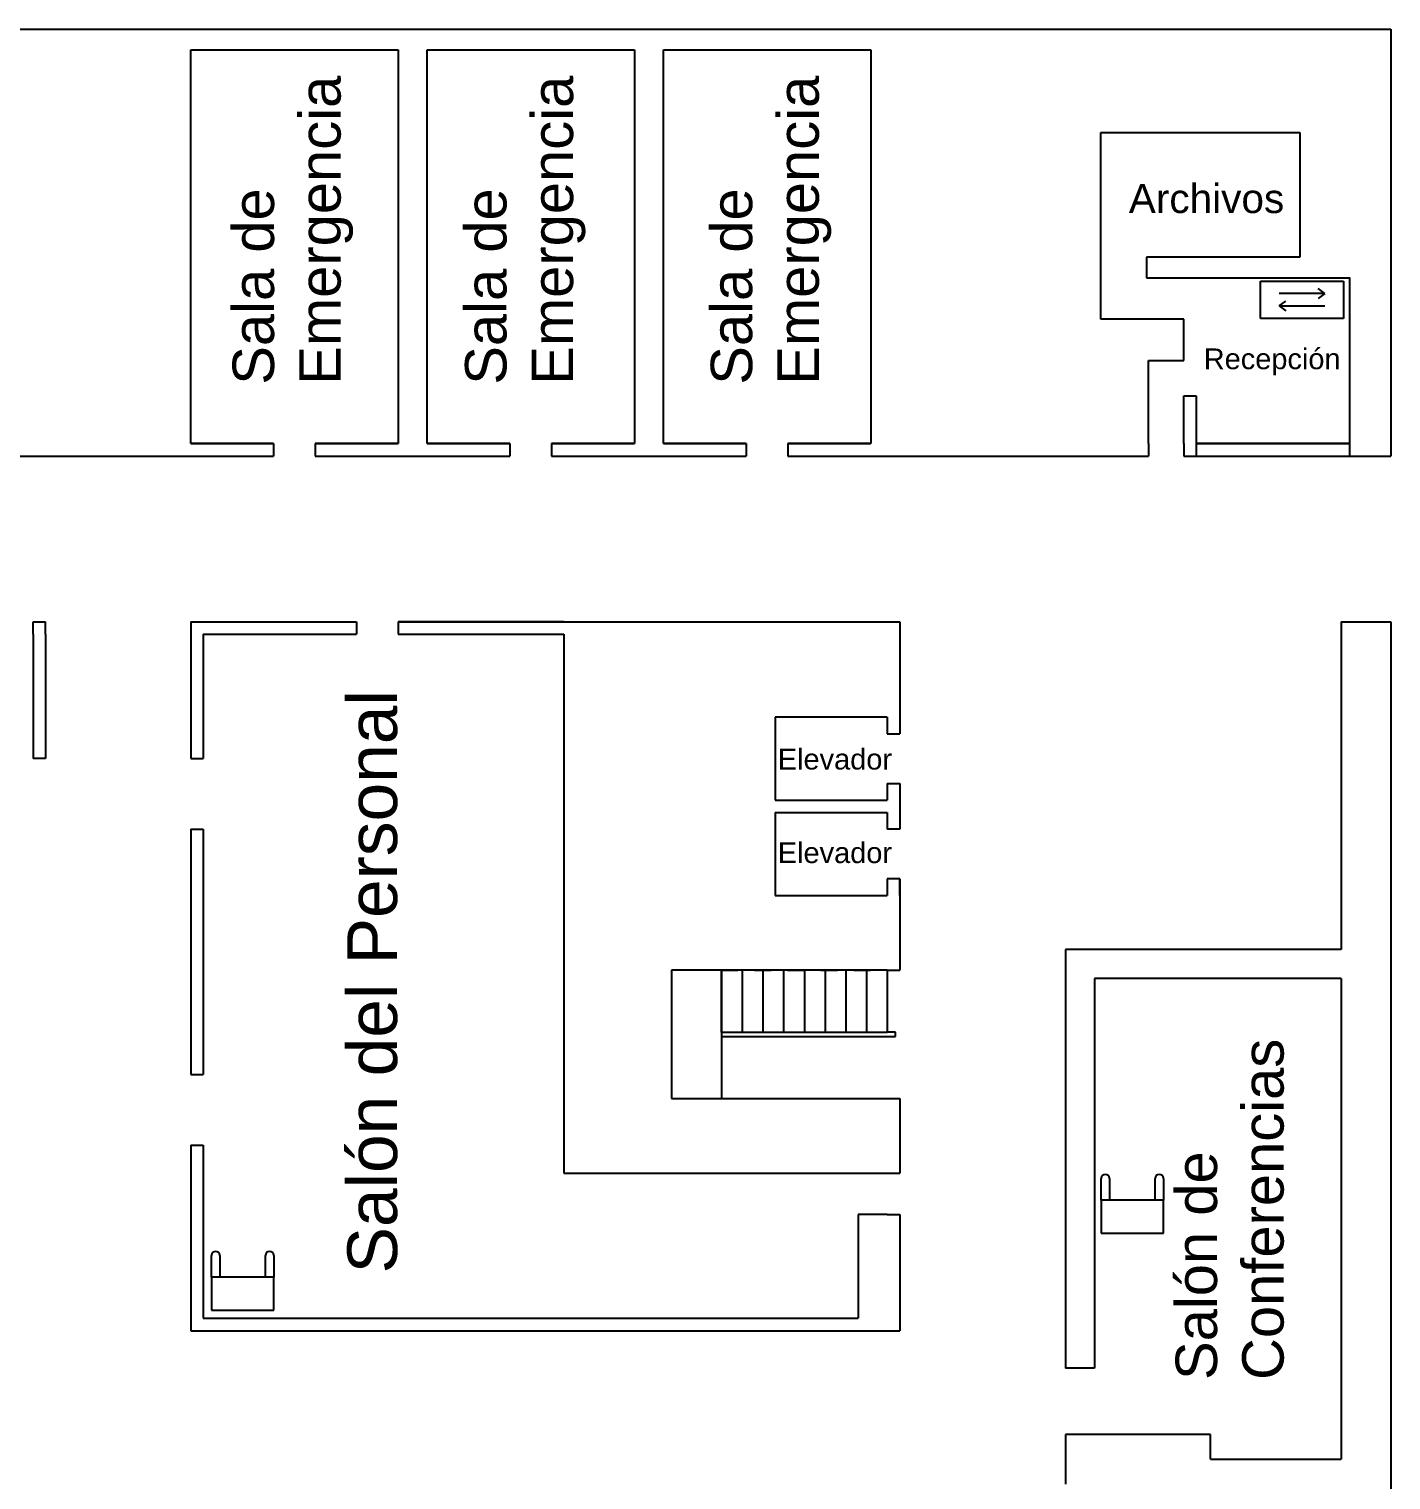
# Model space of a CAD drawing. Header units: millimetres. Extents: x 241 to 740, y 2361 to 4836.
# Drawn here: x 408.36 to 441.21, y 2410.54 to 2445.54 of the extents above; entities that cross this region are included whole.
import ezdxf

# ---------------------------------------------------------------- set-up
doc = ezdxf.new("R2010")
doc.units = ezdxf.units.MM
for name, color, linetype in [('DefaultNetwork', 100, 'Continuous'), ('DefaultTags', 7, 'Continuous'), ('DefaultWalls', 5, 'Continuous'), ('F1', 5, 'Continuous')]:
    doc.layers.add(name, color=color, linetype=linetype)
doc.styles.get("Standard").update_dxf_attribs({"font": 'arial.ttf'})

msp = doc.modelspace()

# ---------------------------------------------------------------- linework, layer by layer
at = {"layer": 'DefaultNetwork', "color": 6}
for p, q in [((438.062, 2438.56), (438.062, 2439.46)), ((438.062, 2439.46), (440.062, 2439.46)), ((439.612, 2439.16), (438.512, 2439.16)), ((439.612, 2439.16), (439.451, 2439.279)), ((439.612, 2439.16), (439.451, 2439.041)), ((440.062, 2439.46), (440.062, 2438.56)), ((438.512, 2438.86), (438.673, 2438.979)), ((438.512, 2438.86), (439.612, 2438.86)), ((438.512, 2438.86), (438.673, 2438.741)), ((440.062, 2438.56), (438.062, 2438.56))]:
    msp.add_line(p, q, dxfattribs=at)
at = {"layer": 'DefaultNetwork'}
for p, q in [((434.217, 2417.293), (434.217, 2417.811)), ((434.417, 2417.811), (434.417, 2417.293)), ((435.517, 2417.293), (435.517, 2417.811)), ((435.717, 2417.811), (435.717, 2417.293)), ((434.217, 2417.293), (434.217, 2416.493)), ((435.717, 2417.293), (434.217, 2417.293)), ((435.717, 2416.493), (435.717, 2417.293)), ((434.217, 2416.493), (435.717, 2416.493)), ((412.759, 2415.436), (412.759, 2415.955)), ((412.959, 2415.955), (412.959, 2415.436)), ((414.059, 2415.436), (414.059, 2415.955)), ((414.259, 2415.955), (414.259, 2415.436)), ((412.759, 2415.436), (412.759, 2414.636)), ((414.259, 2415.436), (412.759, 2415.436)), ((414.259, 2414.636), (414.259, 2415.436)), ((412.759, 2414.636), (414.259, 2414.636))]:
    msp.add_line(p, q, dxfattribs=at)
for centre in [(434.317, 2417.811), (435.617, 2417.811), (412.859, 2415.955), (414.159, 2415.955)]:
    msp.add_arc(centre, 0.1, 0, 180, dxfattribs=at)
at = {"layer": 'DefaultWalls'}
for p, q in [((241.207, 2445.541), (441.207, 2445.541)), ((241.207, 2445.541), (441.207, 2445.541)), ((241.207, 2445.541), (441.207, 2445.541)), ((241.207, 2445.541), (441.207, 2445.541)), ((441.207, 2445.541), (441.207, 2435.241)), ((441.207, 2445.541), (441.207, 2435.241)), ((441.207, 2445.541), (441.207, 2435.241)), ((441.207, 2445.541), (441.207, 2435.241)), ((412.257, 2445.041), (417.257, 2445.041)), ((412.257, 2435.541), (412.257, 2445.041)), ((412.257, 2445.041), (417.257, 2445.041)), ((412.257, 2435.541), (412.257, 2445.041)), ((412.257, 2445.041), (417.257, 2445.041)), ((412.257, 2435.541), (412.257, 2445.041)), ((412.257, 2445.041), (417.257, 2445.041)), ((412.257, 2435.541), (412.257, 2445.041)), ((417.257, 2445.041), (417.257, 2435.541)), ((417.257, 2445.041), (417.257, 2435.541)), ((417.257, 2445.041), (417.257, 2435.541)), ((417.257, 2445.041), (417.257, 2435.541)), ((417.957, 2445.041), (422.957, 2445.041)), ((417.957, 2435.541), (417.957, 2445.041)), ((417.957, 2445.041), (422.957, 2445.041)), ((417.957, 2435.541), (417.957, 2445.041)), ((417.957, 2445.041), (422.957, 2445.041)), ((417.957, 2435.541), (417.957, 2445.041)), ((417.957, 2445.041), (422.957, 2445.041)), ((417.957, 2435.541), (417.957, 2445.041)), ((422.957, 2445.041), (422.957, 2435.541)), ((422.957, 2445.041), (422.957, 2435.541)), ((422.957, 2445.041), (422.957, 2435.541)), ((422.957, 2445.041), (422.957, 2435.541)), ((423.657, 2445.041), (428.657, 2445.041)), ((423.657, 2435.541), (423.657, 2445.041)), ((423.657, 2445.041), (428.657, 2445.041)), ((423.657, 2435.541), (423.657, 2445.041)), ((423.657, 2445.041), (428.657, 2445.041)), ((423.657, 2435.541), (423.657, 2445.041)), ((423.657, 2445.041), (428.657, 2445.041)), ((423.657, 2435.541), (423.657, 2445.041)), ((428.657, 2445.041), (428.657, 2435.541)), ((428.657, 2445.041), (428.657, 2435.541)), ((428.657, 2445.041), (428.657, 2435.541)), ((428.657, 2445.041), (428.657, 2435.541)), ((434.207, 2438.541), (434.207, 2443.041)), ((434.207, 2443.041), (439.007, 2443.041)), ((434.207, 2438.541), (434.207, 2443.041)), ((434.207, 2443.041), (439.007, 2443.041)), ((434.207, 2438.541), (434.207, 2443.041)), ((434.207, 2443.041), (439.007, 2443.041)), ((434.207, 2438.541), (434.207, 2443.041)), ((434.207, 2443.041), (439.007, 2443.041)), ((439.007, 2443.041), (439.007, 2440.041)), ((439.007, 2443.041), (439.007, 2440.041)), ((439.007, 2443.041), (439.007, 2440.041)), ((439.007, 2443.041), (439.007, 2440.041)), ((439.007, 2440.041), (435.307, 2440.041)), ((435.307, 2440.041), (435.307, 2439.541)), ((439.007, 2440.041), (435.307, 2440.041)), ((435.307, 2440.041), (435.307, 2439.541)), ((439.007, 2440.041), (435.307, 2440.041)), ((435.307, 2440.041), (435.307, 2439.541)), ((439.007, 2440.041), (435.307, 2440.041)), ((435.307, 2440.041), (435.307, 2439.541)), ((435.307, 2439.541), (436.207, 2439.541)), ((435.307, 2439.541), (436.207, 2439.541)), ((435.307, 2439.541), (436.207, 2439.541)), ((435.307, 2439.541), (436.207, 2439.541)), ((440.207, 2439.541), (440.207, 2435.541)), ((440.207, 2439.541), (440.207, 2435.541)), ((440.207, 2439.541), (440.207, 2435.541)), ((440.207, 2439.541), (440.207, 2435.541)), ((436.207, 2438.541), (434.207, 2438.541)), ((436.207, 2438.541), (434.207, 2438.541)), ((436.207, 2438.541), (434.207, 2438.541)), ((436.207, 2438.541), (434.207, 2438.541)), ((435.357, 2435.541), (435.357, 2437.541)), ((435.357, 2437.541), (436.207, 2437.541)), ((435.357, 2435.541), (435.357, 2437.541)), ((435.357, 2437.541), (436.207, 2437.541)), ((435.357, 2435.541), (435.357, 2437.541)), ((435.357, 2437.541), (436.207, 2437.541)), ((435.357, 2435.541), (435.357, 2437.541)), ((435.357, 2437.541), (436.207, 2437.541)), ((436.207, 2436.691), (436.507, 2436.691)), ((436.207, 2436.691), (436.507, 2436.691)), ((436.207, 2436.691), (436.507, 2436.691)), ((436.207, 2436.691), (436.507, 2436.691)), ((436.507, 2436.691), (436.507, 2435.541)), ((436.507, 2436.691), (436.507, 2435.541)), ((436.507, 2436.691), (436.507, 2435.541)), ((436.507, 2436.691), (436.507, 2435.541)), ((412.257, 2435.541), (414.257, 2435.541)), ((414.257, 2435.541), (412.257, 2435.541)), ((412.257, 2435.541), (414.257, 2435.541)), ((412.257, 2435.541), (414.257, 2435.541)), ((414.257, 2435.541), (412.257, 2435.541)), ((412.257, 2435.541), (414.257, 2435.541)), ((412.257, 2435.541), (414.257, 2435.541)), ((414.257, 2435.541), (412.257, 2435.541)), ((412.257, 2435.541), (414.257, 2435.541)), ((412.257, 2435.541), (414.257, 2435.541)), ((414.257, 2435.541), (412.257, 2435.541)), ((412.257, 2435.541), (414.257, 2435.541)), ((414.257, 2435.541), (414.257, 2435.241)), ((414.257, 2435.541), (414.257, 2435.241)), ((414.257, 2435.541), (414.257, 2435.241)), ((414.257, 2435.541), (414.257, 2435.241)), ((415.257, 2435.541), (417.257, 2435.541)), ((417.257, 2435.541), (415.257, 2435.541)), ((415.257, 2435.541), (415.257, 2435.241)), ((415.257, 2435.541), (417.257, 2435.541)), ((417.257, 2435.541), (415.257, 2435.541)), ((415.257, 2435.541), (415.257, 2435.241)), ((415.257, 2435.541), (417.257, 2435.541)), ((417.257, 2435.541), (415.257, 2435.541)), ((415.257, 2435.541), (415.257, 2435.241)), ((415.257, 2435.541), (417.257, 2435.541)), ((417.257, 2435.541), (415.257, 2435.541)), ((415.257, 2435.541), (415.257, 2435.241)), ((417.957, 2435.541), (419.957, 2435.541)), ((419.957, 2435.541), (417.957, 2435.541)), ((417.957, 2435.541), (419.957, 2435.541)), ((417.957, 2435.541), (419.957, 2435.541)), ((419.957, 2435.541), (417.957, 2435.541)), ((417.957, 2435.541), (419.957, 2435.541)), ((417.957, 2435.541), (419.957, 2435.541)), ((419.957, 2435.541), (417.957, 2435.541)), ((417.957, 2435.541), (419.957, 2435.541)), ((417.957, 2435.541), (419.957, 2435.541)), ((419.957, 2435.541), (417.957, 2435.541)), ((417.957, 2435.541), (419.957, 2435.541)), ((419.957, 2435.541), (419.957, 2435.241)), ((419.957, 2435.541), (419.957, 2435.241)), ((419.957, 2435.541), (419.957, 2435.241)), ((419.957, 2435.541), (419.957, 2435.241)), ((420.957, 2435.541), (422.957, 2435.541)), ((422.957, 2435.541), (420.957, 2435.541)), ((420.957, 2435.541), (420.957, 2435.241)), ((420.957, 2435.541), (422.957, 2435.541)), ((422.957, 2435.541), (420.957, 2435.541)), ((420.957, 2435.541), (420.957, 2435.241)), ((420.957, 2435.541), (422.957, 2435.541)), ((422.957, 2435.541), (420.957, 2435.541)), ((420.957, 2435.541), (420.957, 2435.241)), ((420.957, 2435.541), (422.957, 2435.541)), ((422.957, 2435.541), (420.957, 2435.541)), ((420.957, 2435.541), (420.957, 2435.241)), ((423.657, 2435.541), (425.657, 2435.541)), ((425.657, 2435.541), (423.657, 2435.541)), ((423.657, 2435.541), (425.657, 2435.541)), ((425.657, 2435.541), (423.657, 2435.541)), ((423.657, 2435.541), (425.657, 2435.541)), ((425.657, 2435.541), (423.657, 2435.541)), ((423.657, 2435.541), (425.657, 2435.541)), ((425.657, 2435.541), (423.657, 2435.541)), ((425.657, 2435.541), (425.657, 2435.241)), ((425.657, 2435.541), (425.657, 2435.241)), ((425.657, 2435.541), (425.657, 2435.241)), ((425.657, 2435.541), (425.657, 2435.241)), ((426.657, 2435.541), (428.657, 2435.541)), ((428.657, 2435.541), (426.657, 2435.541)), ((426.657, 2435.541), (426.657, 2435.241)), ((426.657, 2435.541), (428.657, 2435.541)), ((428.657, 2435.541), (426.657, 2435.541)), ((426.657, 2435.541), (426.657, 2435.241)), ((426.657, 2435.541), (428.657, 2435.541)), ((428.657, 2435.541), (426.657, 2435.541)), ((426.657, 2435.541), (426.657, 2435.241)), ((426.657, 2435.541), (428.657, 2435.541)), ((428.657, 2435.541), (426.657, 2435.541)), ((426.657, 2435.541), (426.657, 2435.241)), ((435.357, 2435.541), (435.357, 2435.241)), ((435.357, 2435.541), (435.357, 2435.241)), ((435.357, 2435.541), (435.357, 2435.241)), ((435.357, 2435.541), (435.357, 2435.241)), ((436.207, 2435.541), (436.207, 2435.241)), ((436.207, 2435.541), (436.207, 2435.241)), ((436.207, 2435.541), (436.207, 2435.241)), ((436.207, 2435.541), (436.207, 2435.241)), ((436.507, 2435.541), (440.207, 2435.541)), ((436.507, 2435.541), (436.507, 2435.241)), ((436.507, 2435.541), (440.207, 2435.541)), ((436.507, 2435.541), (436.507, 2435.241)), ((436.507, 2435.541), (440.207, 2435.541)), ((436.507, 2435.541), (436.507, 2435.241)), ((436.507, 2435.541), (440.207, 2435.541)), ((436.507, 2435.541), (436.507, 2435.241)), ((440.207, 2435.541), (440.207, 2435.241)), ((440.207, 2435.541), (440.207, 2435.241)), ((440.207, 2435.541), (440.207, 2435.241)), ((440.207, 2435.541), (440.207, 2435.241)), ((404.757, 2435.241), (414.257, 2435.241)), ((404.757, 2435.241), (414.257, 2435.241)), ((404.757, 2435.241), (414.257, 2435.241)), ((404.757, 2435.241), (414.257, 2435.241)), ((415.257, 2435.241), (419.957, 2435.241)), ((415.257, 2435.241), (419.957, 2435.241)), ((415.257, 2435.241), (419.957, 2435.241)), ((415.257, 2435.241), (419.957, 2435.241)), ((420.957, 2435.241), (425.657, 2435.241)), ((420.957, 2435.241), (425.657, 2435.241)), ((420.957, 2435.241), (425.657, 2435.241)), ((420.957, 2435.241), (425.657, 2435.241)), ((426.657, 2435.241), (435.357, 2435.241)), ((426.657, 2435.241), (435.357, 2435.241)), ((426.657, 2435.241), (435.357, 2435.241)), ((426.657, 2435.241), (435.357, 2435.241)), ((436.207, 2435.241), (440.207, 2435.241)), ((436.207, 2435.241), (440.207, 2435.241)), ((436.207, 2435.241), (440.207, 2435.241)), ((408.457, 2431.241), (408.757, 2431.241)), ((408.457, 2430.941), (408.457, 2431.241)), ((408.457, 2431.241), (408.757, 2431.241)), ((408.457, 2430.941), (408.457, 2431.241)), ((408.457, 2431.241), (408.757, 2431.241)), ((408.457, 2430.941), (408.457, 2431.241)), ((408.457, 2431.241), (408.757, 2431.241)), ((408.457, 2430.941), (408.457, 2431.241)), ((408.757, 2430.941), (408.757, 2431.241)), ((408.757, 2430.941), (408.757, 2431.241)), ((408.757, 2430.941), (408.757, 2431.241)), ((408.757, 2430.941), (408.757, 2431.241)), ((412.257, 2431.241), (416.257, 2431.241)), ((412.257, 2431.241), (412.557, 2431.241)), ((412.257, 2431.241), (412.257, 2430.941)), ((412.257, 2431.241), (416.257, 2431.241)), ((412.257, 2431.241), (412.557, 2431.241)), ((412.257, 2431.241), (412.257, 2430.941)), ((412.257, 2431.241), (416.257, 2431.241)), ((412.257, 2431.241), (412.557, 2431.241)), ((412.257, 2431.241), (412.257, 2430.941)), ((412.257, 2431.241), (416.257, 2431.241)), ((412.257, 2431.241), (412.557, 2431.241)), ((412.257, 2431.241), (412.257, 2430.941)), ((416.257, 2431.241), (416.257, 2430.941)), ((416.257, 2431.241), (416.257, 2430.941)), ((416.257, 2431.241), (416.257, 2430.941)), ((416.257, 2431.241), (416.257, 2430.941)), ((417.257, 2431.241), (429.357, 2431.241)), ((421.257, 2431.241), (417.257, 2431.241)), ((417.257, 2431.241), (417.257, 2430.941)), ((417.257, 2431.241), (417.257, 2430.941)), ((417.257, 2431.241), (429.357, 2431.241)), ((421.257, 2431.241), (417.257, 2431.241)), ((417.257, 2431.241), (417.257, 2430.941)), ((417.257, 2431.241), (417.257, 2430.941)), ((417.257, 2431.241), (429.357, 2431.241)), ((421.257, 2431.241), (417.257, 2431.241)), ((417.257, 2431.241), (417.257, 2430.941)), ((417.257, 2431.241), (417.257, 2430.941)), ((417.257, 2431.241), (429.357, 2431.241)), ((421.257, 2431.241), (417.257, 2431.241)), ((417.257, 2431.241), (417.257, 2430.941)), ((417.257, 2431.241), (417.257, 2430.941)), ((429.357, 2431.241), (429.357, 2430.941)), ((429.357, 2431.241), (429.357, 2430.941)), ((429.357, 2431.241), (429.357, 2430.941)), ((429.357, 2431.241), (429.357, 2430.941)), ((440.007, 2431.241), (440.007, 2423.341)), ((440.007, 2431.241), (440.007, 2423.341)), ((440.007, 2431.241), (440.007, 2423.341)), ((440.007, 2431.241), (440.007, 2423.341)), ((441.207, 2431.241), (441.207, 2360.541)), ((441.207, 2431.241), (441.207, 2360.541)), ((441.207, 2431.241), (441.207, 2360.541)), ((441.207, 2431.241), (441.207, 2360.541)), ((408.457, 2430.941), (408.457, 2427.941)), ((408.457, 2430.941), (408.457, 2427.941)), ((408.457, 2430.941), (408.457, 2427.941)), ((408.457, 2430.941), (408.457, 2427.941)), ((408.757, 2430.941), (408.757, 2427.941)), ((408.757, 2430.941), (408.757, 2427.941)), ((408.757, 2430.941), (408.757, 2427.941)), ((408.757, 2430.941), (408.757, 2427.941)), ((412.257, 2430.941), (412.257, 2427.941)), ((412.257, 2430.941), (412.257, 2427.941)), ((412.257, 2430.941), (412.257, 2427.941)), ((412.257, 2430.941), (412.257, 2427.941)), ((412.557, 2430.941), (416.257, 2430.941)), ((412.557, 2430.941), (416.257, 2430.941)), ((412.557, 2430.941), (412.557, 2427.941)), ((412.557, 2430.941), (416.257, 2430.941)), ((412.557, 2430.941), (416.257, 2430.941)), ((412.557, 2430.941), (412.557, 2427.941)), ((412.557, 2430.941), (416.257, 2430.941)), ((412.557, 2430.941), (416.257, 2430.941)), ((412.557, 2430.941), (412.557, 2427.941)), ((412.557, 2430.941), (416.257, 2430.941)), ((412.557, 2430.941), (416.257, 2430.941)), ((412.557, 2430.941), (412.557, 2427.941)), ((417.257, 2430.941), (421.257, 2430.941)), ((417.257, 2430.941), (421.257, 2430.941)), ((417.257, 2430.941), (421.257, 2430.941)), ((417.257, 2430.941), (421.257, 2430.941)), ((417.257, 2430.941), (421.257, 2430.941)), ((417.257, 2430.941), (421.257, 2430.941)), ((417.257, 2430.941), (421.257, 2430.941)), ((417.257, 2430.941), (421.257, 2430.941)), ((421.257, 2430.941), (421.257, 2417.941)), ((421.257, 2430.941), (421.257, 2417.941)), ((421.257, 2430.941), (421.257, 2417.941)), ((421.257, 2430.941), (421.257, 2417.941)), ((429.357, 2430.941), (429.357, 2428.541)), ((429.357, 2430.941), (429.357, 2428.941)), ((429.357, 2430.941), (429.357, 2428.541)), ((429.357, 2430.941), (429.357, 2428.941)), ((429.357, 2430.941), (429.357, 2428.541)), ((429.357, 2430.941), (429.357, 2428.941)), ((429.357, 2430.941), (429.357, 2428.541)), ((429.357, 2430.941), (429.357, 2428.941)), ((429.057, 2428.941), (426.357, 2428.941)), ((426.357, 2428.941), (426.357, 2426.941)), ((429.057, 2428.941), (426.357, 2428.941)), ((426.357, 2428.941), (426.357, 2426.941)), ((429.057, 2428.941), (426.357, 2428.941)), ((426.357, 2428.941), (426.357, 2426.941)), ((429.057, 2428.941), (426.357, 2428.941)), ((426.357, 2428.941), (426.357, 2426.941)), ((429.057, 2428.941), (429.057, 2428.541)), ((429.057, 2428.941), (429.057, 2428.541)), ((429.057, 2428.941), (429.057, 2428.541)), ((429.057, 2428.941), (429.057, 2428.541)), ((429.057, 2428.541), (429.357, 2428.541)), ((429.057, 2428.541), (429.357, 2428.541)), ((429.057, 2428.541), (429.357, 2428.541)), ((429.057, 2428.541), (429.357, 2428.541)), ((408.757, 2427.941), (408.457, 2427.941)), ((408.757, 2427.941), (408.457, 2427.941)), ((408.757, 2427.941), (408.457, 2427.941)), ((408.757, 2427.941), (408.457, 2427.941)), ((412.257, 2427.941), (412.557, 2427.941)), ((412.257, 2427.941), (412.557, 2427.941)), ((412.257, 2427.941), (412.557, 2427.941)), ((412.257, 2427.941), (412.557, 2427.941)), ((429.057, 2427.341), (429.057, 2426.941)), ((429.057, 2427.341), (429.357, 2427.341)), ((429.057, 2427.341), (429.057, 2426.941)), ((429.057, 2427.341), (429.357, 2427.341)), ((429.057, 2427.341), (429.057, 2426.941)), ((429.057, 2427.341), (429.357, 2427.341)), ((429.057, 2427.341), (429.057, 2426.941)), ((429.057, 2427.341), (429.357, 2427.341)), ((429.357, 2427.341), (429.357, 2426.241)), ((429.357, 2427.341), (429.357, 2426.241)), ((429.357, 2427.341), (429.357, 2426.241)), ((429.357, 2427.341), (429.357, 2426.241)), ((426.357, 2426.941), (429.057, 2426.941)), ((426.357, 2426.941), (429.057, 2426.941)), ((426.357, 2426.941), (429.057, 2426.941)), ((426.357, 2426.941), (429.057, 2426.941)), ((426.357, 2426.641), (429.057, 2426.641)), ((426.357, 2426.641), (426.357, 2424.641)), ((426.357, 2426.641), (429.057, 2426.641)), ((426.357, 2426.641), (426.357, 2424.641)), ((426.357, 2426.641), (429.057, 2426.641)), ((426.357, 2426.641), (426.357, 2424.641)), ((426.357, 2426.641), (429.057, 2426.641)), ((426.357, 2426.641), (426.357, 2424.641)), ((429.057, 2426.641), (429.057, 2426.241)), ((429.057, 2426.641), (429.057, 2426.241)), ((429.057, 2426.641), (429.057, 2426.241)), ((429.057, 2426.641), (429.057, 2426.241)), ((412.257, 2426.241), (412.257, 2420.321)), ((412.257, 2426.241), (412.557, 2426.241)), ((412.257, 2426.241), (412.257, 2420.321)), ((412.257, 2426.241), (412.557, 2426.241)), ((412.257, 2426.241), (412.257, 2420.321)), ((412.257, 2426.241), (412.557, 2426.241)), ((412.257, 2426.241), (412.257, 2420.321)), ((412.257, 2426.241), (412.557, 2426.241)), ((412.557, 2426.241), (412.557, 2420.321)), ((412.557, 2426.241), (412.557, 2420.321)), ((412.557, 2426.241), (412.557, 2420.321)), ((412.557, 2426.241), (412.557, 2420.321)), ((429.357, 2426.241), (429.057, 2426.241)), ((429.357, 2426.241), (429.057, 2426.241)), ((429.357, 2426.241), (429.057, 2426.241)), ((429.357, 2426.241), (429.057, 2426.241)), ((429.057, 2425.041), (429.057, 2424.641)), ((429.357, 2425.041), (429.057, 2425.041)), ((429.057, 2425.041), (429.057, 2424.641)), ((429.357, 2425.041), (429.057, 2425.041)), ((429.057, 2425.041), (429.057, 2424.641)), ((429.357, 2425.041), (429.057, 2425.041)), ((429.057, 2425.041), (429.057, 2424.641)), ((429.357, 2425.041), (429.057, 2425.041)), ((429.357, 2425.041), (429.357, 2422.841)), ((429.357, 2424.641), (429.357, 2425.041)), ((429.357, 2425.041), (429.357, 2422.841)), ((429.357, 2424.641), (429.357, 2425.041)), ((429.357, 2425.041), (429.357, 2422.841)), ((429.357, 2424.641), (429.357, 2425.041)), ((429.357, 2425.041), (429.357, 2422.841)), ((429.357, 2424.641), (429.357, 2425.041)), ((426.357, 2424.641), (429.057, 2424.641)), ((426.357, 2424.641), (429.057, 2424.641)), ((426.357, 2424.641), (429.057, 2424.641)), ((426.357, 2424.641), (429.057, 2424.641)), ((433.357, 2423.341), (433.357, 2413.241)), ((440.007, 2423.341), (433.357, 2423.341)), ((433.357, 2423.341), (433.357, 2413.241)), ((440.007, 2423.341), (433.357, 2423.341)), ((433.357, 2423.341), (433.357, 2413.241)), ((440.007, 2423.341), (433.357, 2423.341)), ((433.357, 2423.341), (433.357, 2413.241)), ((440.007, 2423.341), (433.357, 2423.341)), ((429.057, 2422.841), (423.857, 2422.841)), ((423.857, 2422.841), (423.857, 2419.741)), ((423.857, 2422.841), (423.857, 2421.291)), ((429.057, 2422.841), (423.857, 2422.841)), ((423.857, 2422.841), (423.857, 2419.741)), ((423.857, 2422.841), (423.857, 2421.291)), ((429.057, 2422.841), (423.857, 2422.841)), ((423.857, 2422.841), (423.857, 2419.741)), ((423.857, 2422.841), (423.857, 2421.291)), ((429.057, 2422.841), (423.857, 2422.841)), ((423.857, 2422.841), (423.857, 2419.741)), ((423.857, 2422.841), (423.857, 2421.291)), ((425.057, 2421.341), (425.057, 2422.841)), ((425.057, 2422.841), (425.057, 2419.741)), ((425.057, 2422.841), (425.457, 2422.841)), ((425.057, 2421.341), (425.057, 2422.841)), ((425.057, 2422.841), (425.057, 2419.741)), ((425.057, 2421.341), (425.057, 2422.841)), ((425.057, 2422.841), (425.057, 2419.741)), ((425.057, 2422.841), (425.457, 2422.841)), ((425.057, 2421.341), (425.057, 2422.841)), ((425.057, 2422.841), (425.057, 2419.741)), ((425.057, 2421.341), (425.057, 2422.841)), ((425.057, 2422.841), (425.057, 2419.741)), ((425.057, 2422.841), (425.457, 2422.841)), ((425.057, 2421.341), (425.057, 2422.841)), ((425.057, 2422.841), (425.057, 2419.741)), ((425.057, 2421.341), (425.057, 2422.841)), ((425.057, 2422.841), (425.057, 2419.741)), ((425.057, 2422.841), (425.457, 2422.841)), ((425.057, 2421.341), (425.057, 2422.841)), ((425.057, 2422.841), (425.057, 2419.741)), ((425.557, 2422.841), (425.557, 2421.341)), ((425.557, 2422.841), (425.557, 2421.341)), ((425.557, 2422.841), (425.557, 2421.341)), ((425.557, 2422.841), (425.557, 2421.341)), ((425.857, 2422.841), (426.257, 2422.841)), ((425.857, 2422.841), (426.257, 2422.841)), ((425.857, 2422.841), (426.257, 2422.841)), ((425.857, 2422.841), (426.257, 2422.841)), ((426.057, 2422.841), (426.057, 2421.341)), ((426.057, 2422.841), (426.057, 2421.341)), ((426.057, 2422.841), (426.057, 2421.341)), ((426.057, 2422.841), (426.057, 2421.341)), ((426.557, 2422.841), (426.557, 2421.341)), ((426.557, 2422.841), (426.557, 2421.341)), ((426.557, 2422.841), (426.557, 2421.341)), ((426.557, 2422.841), (426.557, 2421.341)), ((426.654, 2422.841), (427.054, 2422.841)), ((426.654, 2422.841), (427.054, 2422.841)), ((426.654, 2422.841), (427.054, 2422.841)), ((426.654, 2422.841), (427.054, 2422.841)), ((427.057, 2422.841), (427.057, 2421.341)), ((427.057, 2422.841), (427.057, 2421.341)), ((427.057, 2422.841), (427.057, 2421.341)), ((427.057, 2422.841), (427.057, 2421.341)), ((427.454, 2422.841), (427.854, 2422.841)), ((427.454, 2422.841), (427.854, 2422.841)), ((427.454, 2422.841), (427.854, 2422.841)), ((427.454, 2422.841), (427.854, 2422.841)), ((427.557, 2422.841), (427.557, 2421.341)), ((427.557, 2422.841), (427.557, 2421.341)), ((427.557, 2422.841), (427.557, 2421.341)), ((427.557, 2422.841), (427.557, 2421.341)), ((428.057, 2422.841), (428.057, 2421.341)), ((428.057, 2422.841), (428.057, 2421.341)), ((428.057, 2422.841), (428.057, 2421.341)), ((428.057, 2422.841), (428.057, 2421.341)), ((428.254, 2422.841), (428.654, 2422.841)), ((428.254, 2422.841), (428.654, 2422.841)), ((428.254, 2422.841), (428.654, 2422.841)), ((428.254, 2422.841), (428.654, 2422.841)), ((428.557, 2422.841), (428.557, 2421.341)), ((428.557, 2422.841), (428.557, 2421.341)), ((428.557, 2422.841), (428.557, 2421.341)), ((428.557, 2422.841), (428.557, 2421.341)), ((429.057, 2422.841), (429.357, 2422.841)), ((429.057, 2422.841), (429.057, 2421.341)), ((429.057, 2422.841), (429.357, 2422.841)), ((429.057, 2422.841), (429.057, 2421.341)), ((429.057, 2422.841), (429.357, 2422.841)), ((429.057, 2422.841), (429.057, 2421.341)), ((429.057, 2422.841), (429.357, 2422.841)), ((429.057, 2422.841), (429.057, 2421.341)), ((434.057, 2422.641), (434.057, 2413.241)), ((440.007, 2422.641), (434.057, 2422.641)), ((434.057, 2422.641), (434.057, 2413.241)), ((440.007, 2422.641), (434.057, 2422.641)), ((434.057, 2422.641), (434.057, 2413.241)), ((440.007, 2422.641), (434.057, 2422.641)), ((434.057, 2422.641), (434.057, 2413.241)), ((440.007, 2422.641), (434.057, 2422.641)), ((440.007, 2422.641), (440.007, 2411.041)), ((440.007, 2422.641), (440.007, 2411.041)), ((440.007, 2422.641), (440.007, 2411.041)), ((440.007, 2422.641), (440.007, 2411.041)), ((425.057, 2421.341), (429.057, 2421.341)), ((425.057, 2421.341), (429.057, 2421.341)), ((425.057, 2421.341), (429.057, 2421.341)), ((425.057, 2421.341), (429.057, 2421.341)), ((425.057, 2421.341), (429.057, 2421.341)), ((425.057, 2421.341), (429.057, 2421.341)), ((425.057, 2421.341), (429.057, 2421.341)), ((425.057, 2421.341), (429.057, 2421.341)), ((425.457, 2421.341), (425.857, 2421.341)), ((425.457, 2421.341), (425.557, 2421.341)), ((425.457, 2421.341), (425.857, 2421.341)), ((425.457, 2421.341), (425.557, 2421.341)), ((425.457, 2421.341), (425.857, 2421.341)), ((425.457, 2421.341), (425.557, 2421.341)), ((425.457, 2421.341), (425.857, 2421.341)), ((425.457, 2421.341), (425.557, 2421.341)), ((426.257, 2421.341), (426.654, 2421.341)), ((426.257, 2421.341), (426.654, 2421.341)), ((426.257, 2421.341), (426.654, 2421.341)), ((426.257, 2421.341), (426.654, 2421.341)), ((426.257, 2421.341), (426.654, 2421.341)), ((426.257, 2421.341), (426.654, 2421.341)), ((426.257, 2421.341), (426.654, 2421.341)), ((426.257, 2421.341), (426.654, 2421.341)), ((427.054, 2421.341), (427.454, 2421.341)), ((427.054, 2421.341), (427.454, 2421.341)), ((427.054, 2421.341), (427.454, 2421.341)), ((427.054, 2421.341), (427.454, 2421.341)), ((427.054, 2421.341), (427.454, 2421.341)), ((427.054, 2421.341), (427.454, 2421.341)), ((427.054, 2421.341), (427.454, 2421.341)), ((427.054, 2421.341), (427.454, 2421.341)), ((427.854, 2421.341), (428.254, 2421.341)), ((427.854, 2421.341), (428.254, 2421.341)), ((427.854, 2421.341), (428.254, 2421.341)), ((427.854, 2421.341), (428.254, 2421.341)), ((427.854, 2421.341), (428.254, 2421.341)), ((427.854, 2421.341), (428.254, 2421.341)), ((427.854, 2421.341), (428.254, 2421.341)), ((427.854, 2421.341), (428.254, 2421.341)), ((429.257, 2421.341), (429.057, 2421.341)), ((429.257, 2421.341), (429.057, 2421.341)), ((429.257, 2421.341), (429.057, 2421.341)), ((429.257, 2421.341), (429.057, 2421.341)), ((429.257, 2421.241), (429.257, 2421.341)), ((429.257, 2421.241), (429.257, 2421.341)), ((429.257, 2421.241), (429.257, 2421.341)), ((429.257, 2421.241), (429.257, 2421.341)), ((425.057, 2421.241), (429.057, 2421.241)), ((425.057, 2421.241), (429.057, 2421.241)), ((425.057, 2421.241), (429.057, 2421.241)), ((425.057, 2421.241), (429.057, 2421.241)), ((425.057, 2421.241), (429.057, 2421.241)), ((425.057, 2421.241), (429.057, 2421.241)), ((425.057, 2421.241), (429.057, 2421.241)), ((425.057, 2421.241), (429.057, 2421.241)), ((429.057, 2421.241), (429.257, 2421.241)), ((429.057, 2421.241), (429.257, 2421.241)), ((429.057, 2421.241), (429.257, 2421.241)), ((429.057, 2421.241), (429.257, 2421.241)), ((412.257, 2420.321), (412.557, 2420.321)), ((412.257, 2420.321), (412.557, 2420.321)), ((412.257, 2420.321), (412.557, 2420.321)), ((412.257, 2420.321), (412.557, 2420.321)), ((423.857, 2419.741), (429.057, 2419.741)), ((423.857, 2419.741), (429.057, 2419.741)), ((423.857, 2419.741), (429.057, 2419.741)), ((423.857, 2419.741), (429.057, 2419.741)), ((429.057, 2419.741), (429.357, 2419.741)), ((429.057, 2419.741), (429.357, 2419.741)), ((429.057, 2419.741), (429.357, 2419.741)), ((429.057, 2419.741), (429.357, 2419.741)), ((429.357, 2419.741), (429.357, 2417.941)), ((429.357, 2419.741), (429.357, 2417.941)), ((429.357, 2419.741), (429.357, 2417.941)), ((429.357, 2419.741), (429.357, 2417.941)), ((412.257, 2418.621), (412.257, 2414.141)), ((412.257, 2418.621), (412.557, 2418.621)), ((412.257, 2418.621), (412.257, 2414.141)), ((412.257, 2418.621), (412.557, 2418.621)), ((412.257, 2418.621), (412.257, 2414.141)), ((412.257, 2418.621), (412.557, 2418.621)), ((412.257, 2418.621), (412.257, 2414.141)), ((412.257, 2418.621), (412.557, 2418.621)), ((412.557, 2418.621), (412.557, 2414.441)), ((412.557, 2418.621), (412.557, 2414.441)), ((412.557, 2418.621), (412.557, 2414.441)), ((412.557, 2418.621), (412.557, 2414.441)), ((421.257, 2417.941), (429.057, 2417.941)), ((421.257, 2417.941), (429.057, 2417.941)), ((421.257, 2417.941), (429.057, 2417.941)), ((421.257, 2417.941), (429.057, 2417.941)), ((429.057, 2417.941), (429.357, 2417.941)), ((429.057, 2417.941), (429.357, 2417.941)), ((429.057, 2417.941), (429.357, 2417.941)), ((429.057, 2417.941), (429.357, 2417.941)), ((429.057, 2416.941), (428.357, 2416.941)), ((428.357, 2416.941), (428.357, 2414.441)), ((429.057, 2416.941), (428.357, 2416.941)), ((428.357, 2416.941), (428.357, 2414.441)), ((429.057, 2416.941), (428.357, 2416.941)), ((428.357, 2416.941), (428.357, 2414.441)), ((429.057, 2416.941), (428.357, 2416.941)), ((428.357, 2416.941), (428.357, 2414.441)), ((429.057, 2416.941), (429.357, 2416.941)), ((429.057, 2416.941), (429.357, 2416.941)), ((429.057, 2416.941), (429.357, 2416.941)), ((429.057, 2416.941), (429.357, 2416.941)), ((429.357, 2416.941), (429.357, 2414.141)), ((429.357, 2416.941), (429.357, 2414.141)), ((429.357, 2416.941), (429.357, 2414.141)), ((429.357, 2416.941), (429.357, 2414.141)), ((412.557, 2414.441), (428.357, 2414.441)), ((412.557, 2414.441), (428.357, 2414.441)), ((412.557, 2414.441), (428.357, 2414.441)), ((412.557, 2414.441), (428.357, 2414.441)), ((412.257, 2414.141), (429.357, 2414.141)), ((412.257, 2414.141), (429.357, 2414.141)), ((412.257, 2414.141), (429.357, 2414.141)), ((412.257, 2414.141), (429.357, 2414.141)), ((434.057, 2413.241), (433.357, 2413.241)), ((434.057, 2413.241), (433.357, 2413.241)), ((434.057, 2413.241), (433.357, 2413.241)), ((434.057, 2413.241), (433.357, 2413.241)), ((433.357, 2411.641), (433.357, 2410.441)), ((436.857, 2411.641), (433.357, 2411.641)), ((433.357, 2411.641), (433.357, 2410.441)), ((436.857, 2411.641), (433.357, 2411.641)), ((433.357, 2411.641), (433.357, 2410.441)), ((436.857, 2411.641), (433.357, 2411.641)), ((433.357, 2411.641), (433.357, 2410.441)), ((436.857, 2411.641), (433.357, 2411.641)), ((436.857, 2411.041), (436.857, 2411.641)), ((436.857, 2411.041), (436.857, 2411.641)), ((436.857, 2411.041), (436.857, 2411.641)), ((436.857, 2411.041), (436.857, 2411.641)), ((436.857, 2411.041), (440.007, 2411.041)), ((436.857, 2411.041), (440.007, 2411.041)), ((436.857, 2411.041), (440.007, 2411.041)), ((436.857, 2411.041), (440.007, 2411.041))]:
    msp.add_line(p, q, dxfattribs=at)
for points in [[(436.207, 2439.541), (440.207, 2439.541), (440.207, 2435.541), (436.507, 2435.541)], [(436.207, 2439.541), (440.207, 2439.541), (440.207, 2435.541), (436.507, 2435.541)], [(436.207, 2439.541), (440.207, 2439.541), (440.207, 2435.541), (436.507, 2435.541)], [(436.207, 2439.541), (440.207, 2439.541), (440.207, 2435.541), (436.507, 2435.541)], [(436.207, 2437.541), (436.207, 2438.541)], [(436.207, 2437.541), (436.207, 2438.541)], [(436.207, 2437.541), (436.207, 2438.541)], [(436.207, 2437.541), (436.207, 2438.541)], [(436.207, 2435.541), (436.207, 2436.691)], [(436.207, 2435.541), (436.207, 2436.691)], [(436.207, 2435.541), (436.207, 2436.691)], [(436.207, 2435.541), (436.207, 2436.691)]]:
    msp.add_lwpolyline(points, dxfattribs=at)
at = {"layer": 'F1'}
for p, q in [((440.207, 2435.241), (441.207, 2435.241)), ((440.007, 2431.241), (441.207, 2431.241))]:
    msp.add_line(p, q, dxfattribs=at)

# ---------------------------------------------------------------- texts
at = {"layer": 'DefaultTags'}
for s, height, p in [('Emergencia', 1, (415.873, 2436.961)), ('Emergencia', 1, (421.48, 2436.961)), ('Emergencia', 1, (427.407, 2436.961)), ('Sala de', 1, (414.267, 2436.961)), ('Sala de', 1, (419.873, 2436.961)), ('Sala de', 1, (425.8, 2436.961)), ('Salón del Personal', 1.2, (417.235, 2415.524)), ('Conferencias', 1, (438.618, 2412.954)), ('Salón de ', 1, (437.012, 2412.954))]:
    msp.add_text(s, height=height, rotation=90, dxfattribs=at).set_placement(p)
for s, height, p in [('Archivos', 0.7, (434.883, 2441.102)), ('Recepción', 0.5, (436.691, 2437.335)), ('Elevador', 0.5, (426.416, 2427.678)), ('Elevador', 0.5, (426.416, 2425.422))]:
    msp.add_text(s, height=height, dxfattribs=at).set_placement(p)

doc.saveas('drawing.dxf')
